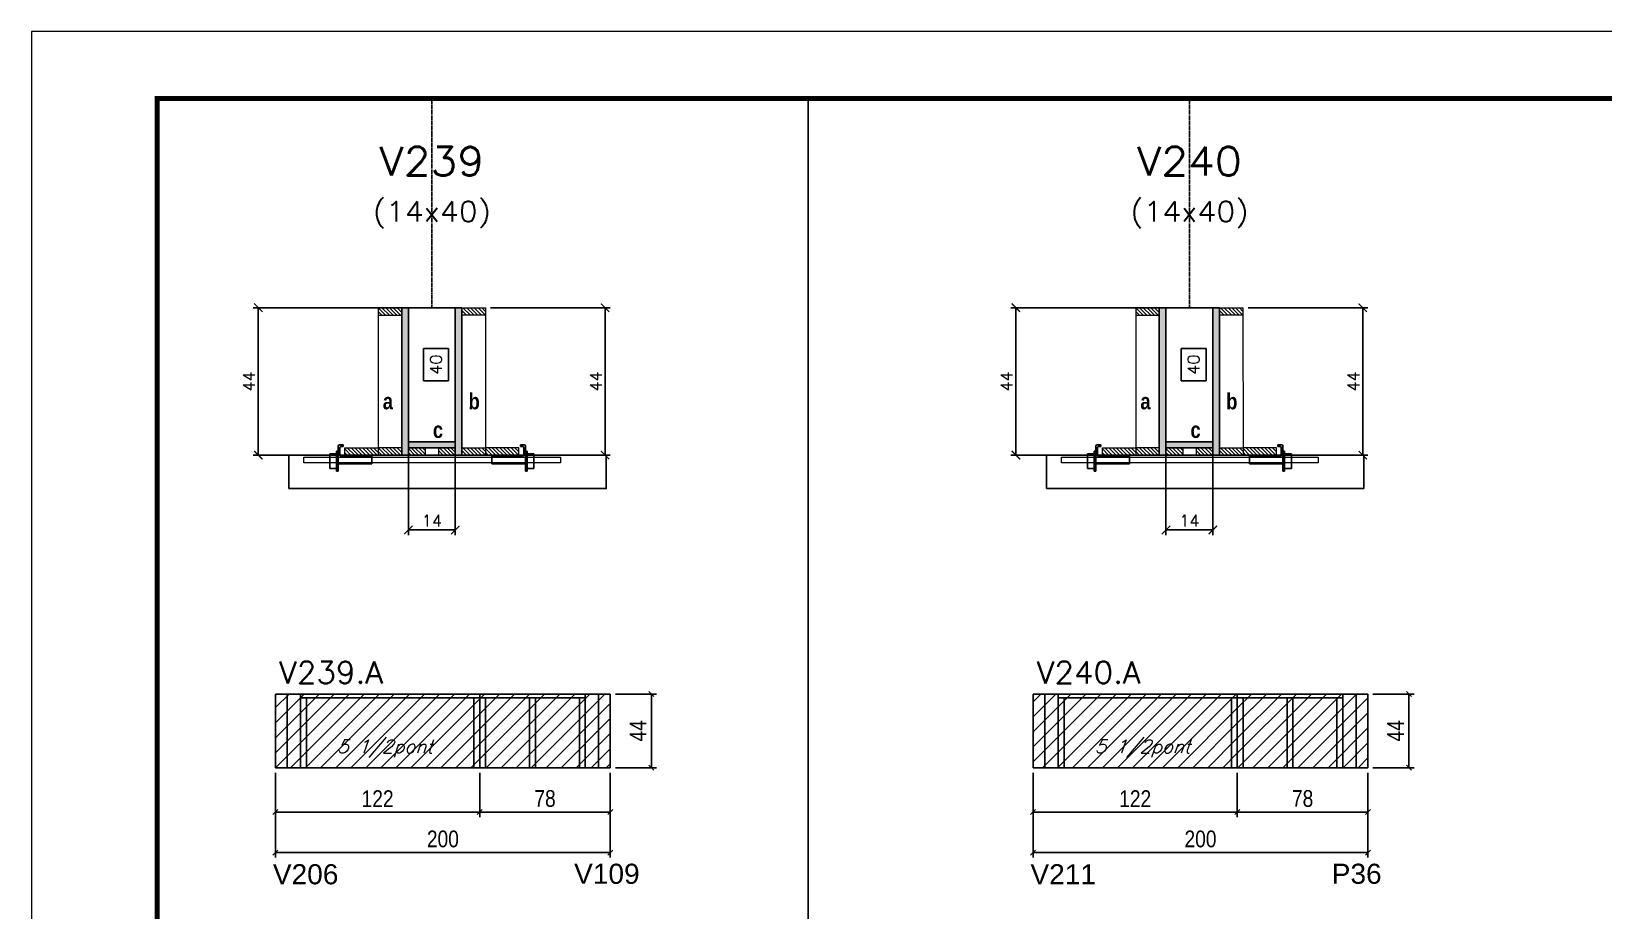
# Model space of a CAD drawing. Extents: x 137137 to 143418, y 10464 to 34486.
# Drawn here: x 141906 to 142845, y 29366 to 29891 of the extents above; entities that cross this region are included whole.
import ezdxf
from ezdxf.enums import TextEntityAlignment as Align

# ---------------------------------------------------------------- set-up
doc = ezdxf.new("R2010")
doc.units = 0
doc.linetypes.add('DASHED', pattern=[0.75, 0.5, -0.25])
doc.linetypes.add('HIDDEN', pattern=[0.375, 0.25, -0.125])
for name, color, linetype in [('5', 5, 'Continuous'), ('barrote', 251, 'Continuous'), ('COTA', 241, 'Continuous'), ('Cota Seção (2x)', 4, 'Continuous'), ('detalhes', 4, 'Continuous'), ('Painéis', 200, 'Continuous'), ('presilha', 1, 'Continuous'), ('SARR_2.2x7', 40, 'Continuous'), ('SARR_3.5x7', 81, 'Continuous'), ('texto', 7, 'Continuous'), ('Texto de Titulo', 7, 'Continuous'), ('Texto Qtd Sarr', 242, 'Continuous')]:
    doc.layers.add(name, color=color, linetype=linetype)
for name, color, linetype, lineweight in [('CONCRETO', 251, 'Continuous', 25), ('Folhas', 255, 'Continuous', 9), ('Hachura', 251, 'Continuous', 9), ('Madeira', 126, 'Continuous', 18), ('SARRAFO DE PRESSAO', 251, 'DASHED', 9), ('SCO-___-LAJ', 2, 'Continuous', 0), ('Texto Seção', 7, 'Continuous', 15)]:
    doc.layers.add(name, color=color, linetype=linetype, lineweight=lineweight)
doc.styles.add('COTA TECNICA', font='techl___.ttf', dxfattribs={"height": 10})
doc.styles.add('REGUA-120', font='ROMANS.shx', dxfattribs={"height": 15})
doc.styles.add('Romans', font='romans.shx')
doc.styles.get("Standard").update_dxf_attribs({"font": 'arial.ttf'})
doc.styles.add('TECNICA', font='techb___.ttf', dxfattribs={"height": 10})
doc.dimstyles.new('Cota Seção (2x)', dxfattribs={"dimtxt": 7, "dimasz": 5, "dimexe": 3, "dimexo": 3, "dimgap": 2, "dimtad": 3, "dimdec": 1, "dimlfac": 0.5, "dimzin": 12, "dimdsep": 46, "dimtxsty": 'Romans', "dimblk": 'ARCHTICK', "dimcen": 0, "dimclrd": 4, "dimclre": 4, "dimclrt": 1, "dimadec": 1, "dimazin": 3, "dimtfac": 1, "dimtdec": 1, "dimtmove": 0, "dimatfit": 3, "dimldrblk": 'OBLIQUE', "dimfxl": 1, "dimtolj": 1, "dimtzin": 12, "dimarcsym": 0})
doc.dimstyles.new('Cota Seção interna', dxfattribs={"dimtxt": 7, "dimasz": 6, "dimexe": 0.18, "dimexo": 2, "dimgap": -4, "dimtad": 3, "dimdec": 1, "dimlfac": 0.5, "dimzin": 12, "dimdsep": 46, "dimtxsty": 'Romans', "dimblk": 'ARCHTICK', "dimcen": 0.09, "dimse1": 1, "dimse2": 1, "dimsd1": 1, "dimsd2": 1, "dimclrd": 180, "dimclre": 5, "dimclrt": 1, "dimadec": 0, "dimazin": 3, "dimtfac": 1, "dimtdec": 1, "dimtofl": 0, "dimtmove": 0, "dimatfit": 3, "dimldrblk": 'ARCHTICK', "dimfxl": 1, "dimtolj": 1, "dimtzin": 0, "dimarcsym": 0})
doc.dimstyles.new('PAINEL', dxfattribs={"dimtxt": 10, "dimasz": 3, "dimexe": 3, "dimexo": 3, "dimgap": 3, "dimtad": 1, "dimdec": 1, "dimzin": 12, "dimdsep": 46, "dimtxsty": 'COTA TECNICA', "dimblk1": 'OBLIQUE', "dimblk2": 'OBLIQUE', "dimsah": 1, "dimcen": 0.9, "dimclrd": 4, "dimclre": 4, "dimclrt": 240, "dimadec": 1, "dimazin": 3, "dimtfac": 1, "dimtdec": 1, "dimtmove": 0, "dimatfit": 3, "dimfxl": 1, "dimtolj": 1, "dimtzin": 12, "dimarcsym": 0})
pattern_1 = [(315, (165077.5512, 21408.832), (1.12253202, 1.12253202), [])]
pattern_2 = [(315, (165087.5512, 21408.832), (1.12253202, 1.12253202), [])]
pattern_3 = [(315, (165530.0338, 21408.832), (1.12253202, 1.12253202), [])]
pattern_4 = [(315, (165540.0338, 21408.832), (1.12253202, 1.12253202), [])]
pattern_5 = [(45, (4755, 1148.575), (-4.49012806, 4.49012806), [])]

# ---------------------------------------------------------------- blocks, each defined once
blk = doc.blocks.new('9999999999')
at = {"layer": 'Folhas'}
blk.add_lwpolyline([(98138.98, 34190.21), (99623.98, 34190.21), (99623.98, 35240.21), (98138.98, 35240.21)], close=True, dxfattribs=at)
at = {"layer": 'Folhas', "color": 30, "const_width": 3}
blk.add_lwpolyline([(98213.98, 34230.21), (99583.98, 34230.21), (99583.98, 35200.21), (98213.98, 35200.21)], close=True, dxfattribs=at)
blk = doc.blocks.new('_Oblique')
at = {"color": 0, "linetype": 'ByBlock', "lineweight": -2}
blk.add_line((-0.5, -0.5), (0.5, 0.5), dxfattribs=at)
blk = doc.blocks.new('*D6025')
at = {"layer": 'COTA', "color": 4, "linetype": 'ByBlock', "lineweight": -2, "transparency": 16777216}
for p, q in [((142051.53, 29448.78), (142051.53, 29398.08)), ((142251.53, 29448.78), (142251.53, 29398.08)), ((142051.53, 29401.08), (142251.53, 29401.08))]:
    blk.add_line(p, q, dxfattribs=at)
at = {"layer": 'Defpoints', "color": 0, "linetype": 'ByBlock', "transparency": 16777216}
for p in [(142051.53, 29451.78), (142251.53, 29451.78), (142251.53, 29401.08)]:
    blk.add_point(p, dxfattribs=at)
at = {"layer": 'COTA', "color": 4, "linetype": 'ByBlock', "lineweight": -2, "transparency": 16777216, "xscale": 3, "yscale": 3, "zscale": 3, "rotation": 180}
blk.add_blockref('_Oblique', (142051.53, 29401.08), dxfattribs=at)
at = {"layer": 'COTA', "color": 4, "linetype": 'ByBlock', "lineweight": -2, "transparency": 16777216, "xscale": 3, "yscale": 3, "zscale": 3}
blk.add_blockref('_Oblique', (142251.53, 29401.08), dxfattribs=at)
at = {"layer": 'COTA', "color": 240, "linetype": 'ByBlock', "transparency": 16777216, "insert": (142151.53, 29409.18), "char_height": 10, "attachment_point": 5, "style": 'COTA TECNICA'}
blk.add_mtext('\\A1;200', dxfattribs=at)
blk = doc.blocks.new('_ArchTick')
at = {"color": 0, "linetype": 'ByBlock', "const_width": 0.15}
blk.add_lwpolyline([(-0.5, -0.5), (0.5, 0.5)], dxfattribs=at)
blk = doc.blocks.new('*D6026')
at = {"layer": 'COTA', "color": 4, "lineweight": -2, "transparency": 16777216}
for p, q in [((142127.93, 29726.48), (142038.28, 29726.48)), ((142041.28, 29638.48), (142041.28, 29726.48)), ((142089.93, 29638.48), (142038.28, 29638.48))]:
    blk.add_line(p, q, dxfattribs=at)
at = {"layer": 'Defpoints', "color": 0, "transparency": 16777216}
for p in [(142041.28, 29726.48), (142130.93, 29726.48), (142092.93, 29638.48)]:
    blk.add_point(p, dxfattribs=at)
at = {"layer": 'COTA', "color": 4, "lineweight": -2, "transparency": 16777216, "xscale": 5, "yscale": 5, "zscale": 5}
for p, rotation in [((142041.28, 29726.48), 90), ((142041.28, 29638.48), 270)]:
    blk.add_blockref('_ArchTick', p, dxfattribs=dict(at, rotation=rotation))
at = {"layer": 'COTA', "color": 1, "transparency": 16777216, "insert": (142035.78, 29682.48), "char_height": 7, "attachment_point": 5, "rotation": 90, "style": 'Romans'}
blk.add_mtext('\\A1;44', dxfattribs=at)
blk = doc.blocks.new('*D6027')
at = {"layer": 'COTA', "color": 4, "lineweight": -2, "transparency": 16777216}
for p, q in [((142179.92, 29726.48), (142251.41, 29726.48)), ((142248.41, 29638.48), (142248.41, 29726.48)), ((142199.93, 29638.48), (142251.41, 29638.48))]:
    blk.add_line(p, q, dxfattribs=at)
at = {"layer": 'Defpoints', "color": 0, "transparency": 16777216}
for p in [(142176.92, 29726.48), (142248.41, 29726.48), (142196.93, 29638.48)]:
    blk.add_point(p, dxfattribs=at)
at = {"layer": 'COTA', "color": 4, "lineweight": -2, "transparency": 16777216, "xscale": 5, "yscale": 5, "zscale": 5}
for p, rotation in [((142248.41, 29726.48), 90), ((142248.41, 29638.48), 270)]:
    blk.add_blockref('_ArchTick', p, dxfattribs=dict(at, rotation=rotation))
at = {"layer": 'COTA', "color": 1, "transparency": 16777216, "insert": (142242.91, 29682.48), "char_height": 7, "attachment_point": 5, "rotation": 90, "style": 'Romans'}
blk.add_mtext('\\A1;44', dxfattribs=at)
blk = doc.blocks.new('*D6028')
at = {"layer": 'Cota Seção (2x)', "color": 180, "lineweight": -2, "transparency": 16777216}
for p, q in [((142154.93, 29702.14), (142139.93, 29702.14)), ((142139.93, 29702.14), (142139.93, 29682.81)), ((142154.93, 29682.81), (142154.93, 29702.14)), ((142139.93, 29682.81), (142154.93, 29682.81))]:
    blk.add_line(p, q, dxfattribs=at)
at = {"layer": 'Defpoints', "color": 0, "transparency": 16777216}
for p in [(142158.92, 29726.48), (142158.93, 29726.48), (142158.93, 29646.48)]:
    blk.add_point(p, dxfattribs=at)
at = {"layer": 'Cota Seção (2x)', "color": 1, "transparency": 16777216, "insert": (142147.43, 29692.48), "char_height": 7, "attachment_point": 5, "rotation": 90, "style": 'Romans'}
blk.add_mtext('\\A1;40', dxfattribs=at)
blk = doc.blocks.new('titulo1')
at = {"layer": 'Defpoints', "color": 252, "linetype": 'HIDDEN', "ltscale": 2}
blk.add_line((0, 0), (0, 125), dxfattribs=at)
at = {"layer": 'Defpoints', "style": 'Romans', "oblique": 15}
blk.add_attdef('FOLHA', text='', height=10, dxfattribs=at).set_placement((0, 15.58), align=Align.MIDDLE_CENTER)
at = {"layer": 'Texto Qtd Sarr', "color": 3, "style": 'Romans', "oblique": 15}
for tag, height, p in [('TITULO', 17, (0, 71.45)), ('SEÇÃO', 12, (0, 41.55))]:
    blk.add_attdef(tag, text='', height=height, dxfattribs=at).set_placement(p, align=Align.MIDDLE_CENTER)
blk = doc.blocks.new('PRESILHA METÁLICA 1')
at = {"layer": 'presilha'}
for p, q in [((6, 15.5), (7.5, 15.5)), ((6, -2.5), (6, 15.5)), ((7.5, 10.6), (7.5, 19.9)), ((7.5, 15.5), (7.5, -2.5)), ((12, 21), (8.6, 21)), ((9, 11.6), (9, 18.9)), ((12, 19.5), (9.6, 19.5)), ((12, 21), (12, 19.5)), ((0, 13), (6, 13)), ((0, 13), (0, 0)), ((6, 0), (0, 0)), ((6, 13), (6, 0)), ((37.5, 4.1), (7.5, 4.1)), ((37.5, 11), (9.6, 11)), ((37.5, 11), (37.5, 4.1)), ((7.5, -2.5), (6, -2.5))]:
    blk.add_line(p, q, dxfattribs=at)
for centre, radius, start, end in [((8.6, 19.9), 1.14, 90, 180), ((9.6, 18.9), 0.57, 90, 180), ((9.6, 11.6), 0.57, 180, 270)]:
    blk.add_arc(centre, radius, start, end, dxfattribs=at)
blk = doc.blocks.new('*D5681')
at = {"layer": 'COTA', "color": 4, "lineweight": -2, "transparency": 16777216}
for p, q in [((142130.93, 29639.88), (142130.93, 29590.75)), ((142158.93, 29639.88), (142158.93, 29590.75)), ((142130.93, 29593.75), (142158.93, 29593.75))]:
    blk.add_line(p, q, dxfattribs=at)
at = {"layer": 'Defpoints', "color": 0, "transparency": 16777216}
for p in [(142130.93, 29642.88), (142158.93, 29642.88), (142158.93, 29593.75)]:
    blk.add_point(p, dxfattribs=at)
at = {"layer": 'COTA', "color": 4, "lineweight": -2, "transparency": 16777216, "xscale": 5, "yscale": 5, "zscale": 5, "rotation": 180}
blk.add_blockref('_ArchTick', (142130.93, 29593.75), dxfattribs=at)
at = {"layer": 'COTA', "color": 4, "lineweight": -2, "transparency": 16777216, "xscale": 5, "yscale": 5, "zscale": 5}
blk.add_blockref('_ArchTick', (142158.93, 29593.75), dxfattribs=at)
at = {"layer": 'COTA', "color": 1, "transparency": 16777216, "insert": (142144.93, 29599.25), "char_height": 7, "attachment_point": 5, "style": 'Romans'}
blk.add_mtext('\\A1;14', dxfattribs=at)
blk = doc.blocks.new('*D5686')
at = {"layer": 'COTA', "color": 4, "linetype": 'ByBlock', "lineweight": -2, "transparency": 16777216}
for p, q in [((142254.53, 29495.78), (142279.06, 29495.78)), ((142276.06, 29495.78), (142276.06, 29451.78)), ((142254.53, 29451.78), (142279.06, 29451.78))]:
    blk.add_line(p, q, dxfattribs=at)
at = {"layer": 'Defpoints', "color": 0, "linetype": 'ByBlock', "transparency": 16777216}
for p in [(142251.53, 29495.78), (142251.53, 29451.78), (142276.06, 29451.78)]:
    blk.add_point(p, dxfattribs=at)
at = {"layer": 'COTA', "color": 4, "linetype": 'ByBlock', "lineweight": -2, "transparency": 16777216, "xscale": 3, "yscale": 3, "zscale": 3}
for p, rotation in [((142276.06, 29495.78), 90), ((142276.06, 29451.78), 270)]:
    blk.add_blockref('_Oblique', p, dxfattribs=dict(at, rotation=rotation))
at = {"layer": 'COTA', "color": 240, "linetype": 'ByBlock', "transparency": 16777216, "insert": (142267.99, 29473.78), "char_height": 10, "attachment_point": 5, "rotation": 90, "style": 'COTA TECNICA'}
blk.add_mtext('\\A1;44', dxfattribs=at)
blk = doc.blocks.new('*D5729')
at = {"layer": 'COTA', "color": 4, "linetype": 'ByBlock', "lineweight": -2, "transparency": 16777216}
for p, q in [((142504.01, 29448.78), (142504.01, 29398.08)), ((142704.01, 29448.78), (142704.01, 29398.08)), ((142504.01, 29401.08), (142704.01, 29401.08))]:
    blk.add_line(p, q, dxfattribs=at)
at = {"layer": 'Defpoints', "color": 0, "linetype": 'ByBlock', "transparency": 16777216}
for p in [(142504.01, 29451.78), (142704.01, 29451.78), (142704.01, 29401.08)]:
    blk.add_point(p, dxfattribs=at)
at = {"layer": 'COTA', "color": 4, "linetype": 'ByBlock', "lineweight": -2, "transparency": 16777216, "xscale": 3, "yscale": 3, "zscale": 3, "rotation": 180}
blk.add_blockref('_Oblique', (142504.01, 29401.08), dxfattribs=at)
at = {"layer": 'COTA', "color": 4, "linetype": 'ByBlock', "lineweight": -2, "transparency": 16777216, "xscale": 3, "yscale": 3, "zscale": 3}
blk.add_blockref('_Oblique', (142704.01, 29401.08), dxfattribs=at)
at = {"layer": 'COTA', "color": 240, "linetype": 'ByBlock', "transparency": 16777216, "insert": (142604.01, 29409.18), "char_height": 10, "attachment_point": 5, "style": 'COTA TECNICA'}
blk.add_mtext('\\A1;200', dxfattribs=at)
blk = doc.blocks.new('*D5730')
at = {"layer": 'COTA', "color": 4, "lineweight": -2, "transparency": 16777216}
for p, q in [((142580.41, 29726.48), (142490.76, 29726.48)), ((142493.76, 29638.48), (142493.76, 29726.48)), ((142542.41, 29638.48), (142490.76, 29638.48))]:
    blk.add_line(p, q, dxfattribs=at)
at = {"layer": 'Defpoints', "color": 0, "transparency": 16777216}
for p in [(142493.76, 29726.48), (142583.41, 29726.48), (142545.41, 29638.48)]:
    blk.add_point(p, dxfattribs=at)
at = {"layer": 'COTA', "color": 4, "lineweight": -2, "transparency": 16777216, "xscale": 5, "yscale": 5, "zscale": 5}
for p, rotation in [((142493.76, 29726.48), 90), ((142493.76, 29638.48), 270)]:
    blk.add_blockref('_ArchTick', p, dxfattribs=dict(at, rotation=rotation))
at = {"layer": 'COTA', "color": 1, "transparency": 16777216, "insert": (142488.26, 29682.48), "char_height": 7, "attachment_point": 5, "rotation": 90, "style": 'Romans'}
blk.add_mtext('\\A1;44', dxfattribs=at)
blk = doc.blocks.new('*D5731')
at = {"layer": 'COTA', "color": 4, "lineweight": -2, "transparency": 16777216}
for p, q in [((142632.4, 29726.48), (142703.89, 29726.48)), ((142700.89, 29638.48), (142700.89, 29726.48)), ((142652.41, 29638.48), (142703.89, 29638.48))]:
    blk.add_line(p, q, dxfattribs=at)
at = {"layer": 'Defpoints', "color": 0, "transparency": 16777216}
for p in [(142629.4, 29726.48), (142700.89, 29726.48), (142649.41, 29638.48)]:
    blk.add_point(p, dxfattribs=at)
at = {"layer": 'COTA', "color": 4, "lineweight": -2, "transparency": 16777216, "xscale": 5, "yscale": 5, "zscale": 5}
for p, rotation in [((142700.89, 29726.48), 90), ((142700.89, 29638.48), 270)]:
    blk.add_blockref('_ArchTick', p, dxfattribs=dict(at, rotation=rotation))
at = {"layer": 'COTA', "color": 1, "transparency": 16777216, "insert": (142695.39, 29682.48), "char_height": 7, "attachment_point": 5, "rotation": 90, "style": 'Romans'}
blk.add_mtext('\\A1;44', dxfattribs=at)
blk = doc.blocks.new('*D5732')
at = {"layer": 'Cota Seção (2x)', "color": 180, "lineweight": -2, "transparency": 16777216}
for p, q in [((142607.41, 29702.14), (142592.41, 29702.14)), ((142592.41, 29702.14), (142592.41, 29682.81)), ((142607.41, 29682.81), (142607.41, 29702.14)), ((142592.41, 29682.81), (142607.41, 29682.81))]:
    blk.add_line(p, q, dxfattribs=at)
at = {"layer": 'Defpoints', "color": 0, "transparency": 16777216}
for p in [(142611.4, 29726.48), (142611.41, 29726.48), (142611.41, 29646.48)]:
    blk.add_point(p, dxfattribs=at)
at = {"layer": 'Cota Seção (2x)', "color": 1, "transparency": 16777216, "insert": (142599.91, 29692.48), "char_height": 7, "attachment_point": 5, "rotation": 90, "style": 'Romans'}
blk.add_mtext('\\A1;40', dxfattribs=at)
blk = doc.blocks.new('*D5733')
at = {"layer": 'COTA', "color": 4, "lineweight": -2, "transparency": 16777216}
for p, q in [((142583.41, 29639.88), (142583.41, 29590.75)), ((142611.41, 29639.88), (142611.41, 29590.75)), ((142583.41, 29593.75), (142611.41, 29593.75))]:
    blk.add_line(p, q, dxfattribs=at)
at = {"layer": 'Defpoints', "color": 0, "transparency": 16777216}
for p in [(142583.41, 29642.88), (142611.41, 29642.88), (142611.41, 29593.75)]:
    blk.add_point(p, dxfattribs=at)
at = {"layer": 'COTA', "color": 4, "lineweight": -2, "transparency": 16777216, "xscale": 5, "yscale": 5, "zscale": 5, "rotation": 180}
blk.add_blockref('_ArchTick', (142583.41, 29593.75), dxfattribs=at)
at = {"layer": 'COTA', "color": 4, "lineweight": -2, "transparency": 16777216, "xscale": 5, "yscale": 5, "zscale": 5}
blk.add_blockref('_ArchTick', (142611.41, 29593.75), dxfattribs=at)
at = {"layer": 'COTA', "color": 1, "transparency": 16777216, "insert": (142597.41, 29599.25), "char_height": 7, "attachment_point": 5, "style": 'Romans'}
blk.add_mtext('\\A1;14', dxfattribs=at)
blk = doc.blocks.new('*D5655')
at = {"layer": 'COTA', "color": 4, "linetype": 'ByBlock', "lineweight": -2, "transparency": 16777216}
for p, q in [((142707.01, 29495.78), (142731.54, 29495.78)), ((142728.54, 29495.78), (142728.54, 29451.78)), ((142707.01, 29451.78), (142731.54, 29451.78))]:
    blk.add_line(p, q, dxfattribs=at)
at = {"layer": 'Defpoints', "color": 0, "linetype": 'ByBlock', "transparency": 16777216}
for p in [(142704.01, 29495.78), (142704.01, 29451.78), (142728.54, 29451.78)]:
    blk.add_point(p, dxfattribs=at)
at = {"layer": 'COTA', "color": 4, "linetype": 'ByBlock', "lineweight": -2, "transparency": 16777216, "xscale": 3, "yscale": 3, "zscale": 3}
for p, rotation in [((142728.54, 29495.78), 90), ((142728.54, 29451.78), 270)]:
    blk.add_blockref('_Oblique', p, dxfattribs=dict(at, rotation=rotation))
at = {"layer": 'COTA', "color": 240, "linetype": 'ByBlock', "transparency": 16777216, "insert": (142720.47, 29473.78), "char_height": 10, "attachment_point": 5, "rotation": 90, "style": 'COTA TECNICA'}
blk.add_mtext('\\A1;44', dxfattribs=at)
blk = doc.blocks.new('*D5879')
at = {"layer": 'COTA', "color": 4, "linetype": 'ByBlock', "lineweight": -2, "transparency": 16777216}
for p, q in [((142051.53, 29448.78), (142051.53, 29422.25)), ((142173.53, 29448.78), (142173.53, 29422.25)), ((142051.53, 29425.25), (142173.53, 29425.25))]:
    blk.add_line(p, q, dxfattribs=at)
at = {"layer": 'Defpoints', "color": 0, "linetype": 'ByBlock', "transparency": 16777216}
for p in [(142051.53, 29451.78), (142173.53, 29451.78), (142173.53, 29425.25)]:
    blk.add_point(p, dxfattribs=at)
at = {"layer": 'COTA', "color": 4, "linetype": 'ByBlock', "lineweight": -2, "transparency": 16777216, "xscale": 3, "yscale": 3, "zscale": 3, "rotation": 180}
blk.add_blockref('_Oblique', (142051.53, 29425.25), dxfattribs=at)
at = {"layer": 'COTA', "color": 4, "linetype": 'ByBlock', "lineweight": -2, "transparency": 16777216, "xscale": 3, "yscale": 3, "zscale": 3}
blk.add_blockref('_Oblique', (142173.53, 29425.25), dxfattribs=at)
at = {"layer": 'COTA', "color": 240, "linetype": 'ByBlock', "transparency": 16777216, "insert": (142112.53, 29433.31), "char_height": 10, "attachment_point": 5, "style": 'COTA TECNICA'}
blk.add_mtext('\\A1;122', dxfattribs=at)
blk = doc.blocks.new('*D5880')
at = {"layer": 'COTA', "color": 4, "linetype": 'ByBlock', "lineweight": -2, "transparency": 16777216}
for p, q in [((142173.53, 29448.78), (142173.53, 29422.25)), ((142251.53, 29448.78), (142251.53, 29422.25)), ((142173.53, 29425.25), (142251.53, 29425.25))]:
    blk.add_line(p, q, dxfattribs=at)
at = {"layer": 'Defpoints', "color": 0, "linetype": 'ByBlock', "transparency": 16777216}
for p in [(142173.53, 29451.78), (142251.53, 29451.78), (142251.53, 29425.25)]:
    blk.add_point(p, dxfattribs=at)
at = {"layer": 'COTA', "color": 4, "linetype": 'ByBlock', "lineweight": -2, "transparency": 16777216, "xscale": 3, "yscale": 3, "zscale": 3, "rotation": 180}
blk.add_blockref('_Oblique', (142173.53, 29425.25), dxfattribs=at)
at = {"layer": 'COTA', "color": 4, "linetype": 'ByBlock', "lineweight": -2, "transparency": 16777216, "xscale": 3, "yscale": 3, "zscale": 3}
blk.add_blockref('_Oblique', (142251.53, 29425.25), dxfattribs=at)
at = {"layer": 'COTA', "color": 240, "linetype": 'ByBlock', "transparency": 16777216, "insert": (142212.53, 29433.35), "char_height": 10, "attachment_point": 5, "style": 'COTA TECNICA'}
blk.add_mtext('\\A1;78', dxfattribs=at)
blk = doc.blocks.new('*D5883')
at = {"layer": 'COTA', "color": 4, "linetype": 'ByBlock', "lineweight": -2, "transparency": 16777216}
for p, q in [((142504.01, 29448.78), (142504.01, 29422.25)), ((142626.01, 29448.78), (142626.01, 29422.25)), ((142504.01, 29425.25), (142626.01, 29425.25))]:
    blk.add_line(p, q, dxfattribs=at)
at = {"layer": 'Defpoints', "color": 0, "linetype": 'ByBlock', "transparency": 16777216}
for p in [(142504.01, 29451.78), (142626.01, 29451.78), (142626.01, 29425.25)]:
    blk.add_point(p, dxfattribs=at)
at = {"layer": 'COTA', "color": 4, "linetype": 'ByBlock', "lineweight": -2, "transparency": 16777216, "xscale": 3, "yscale": 3, "zscale": 3, "rotation": 180}
blk.add_blockref('_Oblique', (142504.01, 29425.25), dxfattribs=at)
at = {"layer": 'COTA', "color": 4, "linetype": 'ByBlock', "lineweight": -2, "transparency": 16777216, "xscale": 3, "yscale": 3, "zscale": 3}
blk.add_blockref('_Oblique', (142626.01, 29425.25), dxfattribs=at)
at = {"layer": 'COTA', "color": 240, "linetype": 'ByBlock', "transparency": 16777216, "insert": (142565.01, 29433.31), "char_height": 10, "attachment_point": 5, "style": 'COTA TECNICA'}
blk.add_mtext('\\A1;122', dxfattribs=at)
blk = doc.blocks.new('*D5884')
at = {"layer": 'COTA', "color": 4, "linetype": 'ByBlock', "lineweight": -2, "transparency": 16777216}
for p, q in [((142626.01, 29448.78), (142626.01, 29422.25)), ((142704.01, 29448.78), (142704.01, 29422.25)), ((142626.01, 29425.25), (142704.01, 29425.25))]:
    blk.add_line(p, q, dxfattribs=at)
at = {"layer": 'Defpoints', "color": 0, "linetype": 'ByBlock', "transparency": 16777216}
for p in [(142626.01, 29451.78), (142704.01, 29451.78), (142704.01, 29425.25)]:
    blk.add_point(p, dxfattribs=at)
at = {"layer": 'COTA', "color": 4, "linetype": 'ByBlock', "lineweight": -2, "transparency": 16777216, "xscale": 3, "yscale": 3, "zscale": 3, "rotation": 180}
blk.add_blockref('_Oblique', (142626.01, 29425.25), dxfattribs=at)
at = {"layer": 'COTA', "color": 4, "linetype": 'ByBlock', "lineweight": -2, "transparency": 16777216, "xscale": 3, "yscale": 3, "zscale": 3}
blk.add_blockref('_Oblique', (142704.01, 29425.25), dxfattribs=at)
at = {"layer": 'COTA', "color": 240, "linetype": 'ByBlock', "transparency": 16777216, "insert": (142665.01, 29433.35), "char_height": 10, "attachment_point": 5, "style": 'COTA TECNICA'}
blk.add_mtext('\\A1;78', dxfattribs=at)

msp = doc.modelspace()

# ---------------------------------------------------------------- hatches: boundary and pattern name
at = {"layer": 'Hachura'}
h = msp.add_hatch(dxfattribs=at)
h.set_pattern_fill('ANSI31', color=256, scale=0.5, angle=270, style=0)
h.set_pattern_definition([(315, (165087.5512, 21418.832), (1.12253202, 1.12253202), [])])
h.paths.add_polyline_path([(142126.93, 29722.08), (142126.93, 29726.48), (142112.93, 29726.48), (142112.93, 29722.08)])
h = msp.add_hatch(color=256, dxfattribs=at)
h.dxf.hatch_style = 1
h.paths.add_polyline_path([(142126.93, 29726.48), (142130.93, 29726.48), (142130.93, 29638.48), (142126.93, 29638.48)])
h = msp.add_hatch(color=256, dxfattribs=at)
h.dxf.hatch_style = 1
h.paths.add_polyline_path([(142162.92, 29726.48), (142158.92, 29726.48), (142158.93, 29638.48), (142162.93, 29638.48)])
h = msp.add_hatch(dxfattribs=at)
h.set_pattern_fill('ANSI31', color=256, scale=0.5, angle=270, style=0)
h.set_pattern_definition([(315, (165077.5608, 21418.832), (1.12253202, 1.12253202), [])])
h.paths.add_polyline_path([(142162.92, 29722.08), (142162.92, 29726.48), (142176.92, 29726.48), (142176.92, 29722.08)])
h = msp.add_hatch(dxfattribs=at)
h.set_pattern_fill('ANSI31', color=256, scale=0.5, angle=270, style=0)
h.set_pattern_definition([(315, (165540.0338, 21418.832), (1.12253202, 1.12253202), [])])
h.paths.add_polyline_path([(142579.41, 29722.08), (142579.41, 29726.48), (142565.41, 29726.48), (142565.41, 29722.08)])
h = msp.add_hatch(color=256, dxfattribs=at)
h.dxf.hatch_style = 1
h.paths.add_polyline_path([(142579.41, 29726.48), (142583.41, 29726.48), (142583.41, 29638.48), (142579.41, 29638.48)])
h = msp.add_hatch(color=256, dxfattribs=at)
h.dxf.hatch_style = 1
h.paths.add_polyline_path([(142615.4, 29726.48), (142611.4, 29726.48), (142611.41, 29638.48), (142615.41, 29638.48)])
h = msp.add_hatch(dxfattribs=at)
h.set_pattern_fill('ANSI31', color=256, scale=0.5, angle=270, style=0)
h.set_pattern_definition([(315, (165530.0435, 21418.832), (1.12253202, 1.12253202), [])])
h.paths.add_polyline_path([(142615.4, 29722.08), (142615.4, 29726.48), (142629.4, 29726.48), (142629.4, 29722.08)])
h = msp.add_hatch(color=256, dxfattribs=at)
h.dxf.hatch_style = 1
h.paths.add_polyline_path([(142130.93, 29642.88), (142130.93, 29646.48), (142158.93, 29646.48), (142158.93, 29642.88)])
h = msp.add_hatch(color=256, dxfattribs=at)
h.dxf.hatch_style = 1
h.paths.add_polyline_path([(142583.41, 29642.88), (142583.41, 29646.48), (142611.41, 29646.48), (142611.41, 29642.88)])
h = msp.add_hatch(dxfattribs=at)
h.set_pattern_fill('ANSI31', color=256, scale=0.5, angle=270, style=0)
h.set_pattern_definition(pattern_2)
h.paths.add_polyline_path([(142092.93, 29638.48), (142092.93, 29642.88), (142112.93, 29642.88), (142112.93, 29638.48)])
h = msp.add_hatch(dxfattribs=at)
h.set_pattern_fill('ANSI31', color=256, scale=0.5, angle=270, style=0)
h.set_pattern_definition([(315, (165087.5512, 21335.232), (1.12253202, 1.12253202), [])])
h.paths.add_polyline_path([(142126.93, 29638.48), (142126.93, 29642.88), (142112.93, 29642.88), (142112.93, 29638.48)])
h = msp.add_hatch(dxfattribs=at)
h.set_pattern_fill('ANSI31', color=256, scale=0.5, angle=270, style=0)
h.set_pattern_definition(pattern_2)
h.paths.add_polyline_path([(142130.93, 29638.48), (142130.93, 29642.88), (142140.93, 29642.88), (142140.93, 29638.48)])
h = msp.add_hatch(dxfattribs=at)
h.set_pattern_fill('ANSI31', color=256, scale=0.5, angle=270, style=0)
h.set_pattern_definition(pattern_1)
h.paths.add_polyline_path([(142158.93, 29638.48), (142158.93, 29642.88), (142148.93, 29642.88), (142148.93, 29638.48)])
h = msp.add_hatch(dxfattribs=at)
h.set_pattern_fill('ANSI31', color=256, scale=0.5, angle=270, style=0)
h.set_pattern_definition([(315, (165077.5512, 21335.232), (1.12253202, 1.12253202), [])])
h.paths.add_polyline_path([(142162.93, 29638.48), (142162.93, 29642.88), (142176.93, 29642.88), (142176.93, 29638.48)])
h = msp.add_hatch(dxfattribs=at)
h.set_pattern_fill('ANSI31', color=256, scale=0.5, angle=270, style=0)
h.set_pattern_definition(pattern_1)
h.paths.add_polyline_path([(142196.93, 29638.48), (142196.93, 29642.88), (142176.93, 29642.88), (142176.93, 29638.48)])
h = msp.add_hatch(dxfattribs=at)
h.set_pattern_fill('ANSI31', color=256, scale=0.5, angle=270, style=0)
h.set_pattern_definition(pattern_4)
h.paths.add_polyline_path([(142545.41, 29638.48), (142545.41, 29642.88), (142565.41, 29642.88), (142565.41, 29638.48)])
h = msp.add_hatch(dxfattribs=at)
h.set_pattern_fill('ANSI31', color=256, scale=0.5, angle=270, style=0)
h.set_pattern_definition([(315, (165540.0338, 21335.232), (1.12253202, 1.12253202), [])])
h.paths.add_polyline_path([(142579.41, 29638.48), (142579.41, 29642.88), (142565.41, 29642.88), (142565.41, 29638.48)])
h = msp.add_hatch(dxfattribs=at)
h.set_pattern_fill('ANSI31', color=256, scale=0.5, angle=270, style=0)
h.set_pattern_definition(pattern_4)
h.paths.add_polyline_path([(142583.41, 29638.48), (142583.41, 29642.88), (142593.41, 29642.88), (142593.41, 29638.48)])
h = msp.add_hatch(dxfattribs=at)
h.set_pattern_fill('ANSI31', color=256, scale=0.5, angle=270, style=0)
h.set_pattern_definition(pattern_3)
h.paths.add_polyline_path([(142611.41, 29638.48), (142611.41, 29642.88), (142601.41, 29642.88), (142601.41, 29638.48)])
h = msp.add_hatch(dxfattribs=at)
h.set_pattern_fill('ANSI31', color=256, scale=0.5, angle=270, style=0)
h.set_pattern_definition([(315, (165530.0338, 21335.232), (1.12253202, 1.12253202), [])])
h.paths.add_polyline_path([(142615.41, 29638.48), (142615.41, 29642.88), (142629.41, 29642.88), (142629.41, 29638.48)])
h = msp.add_hatch(dxfattribs=at)
h.set_pattern_fill('ANSI31', color=256, scale=0.5, angle=270, style=0)
h.set_pattern_definition(pattern_3)
h.paths.add_polyline_path([(142649.41, 29638.48), (142649.41, 29642.88), (142629.41, 29642.88), (142629.41, 29638.48)])
at = {"layer": 'Hachura', "linetype": 'ByBlock'}
h = msp.add_hatch(dxfattribs=at)
h.set_pattern_fill('ANSI31', color=256, scale=2)
h.set_pattern_definition(pattern_5)
h.paths.add_polyline_path([(142051.53, 29495.78), (142051.53, 29451.78), (142173.53, 29451.78), (142173.53, 29495.78)])
h = msp.add_hatch(dxfattribs=at)
h.set_pattern_fill('ANSI31', color=256, scale=2)
h.set_pattern_definition(pattern_5)
h.paths.add_polyline_path([(142173.53, 29495.78), (142173.53, 29451.78), (142251.53, 29451.78), (142251.53, 29495.78)])
h = msp.add_hatch(dxfattribs=at)
h.set_pattern_fill('ANSI31', color=256, scale=2)
h.set_pattern_definition(pattern_5)
h.paths.add_polyline_path([(142504.01, 29495.78), (142504.01, 29451.78), (142626.01, 29451.78), (142626.01, 29495.78)])
h = msp.add_hatch(dxfattribs=at)
h.set_pattern_fill('ANSI31', color=256, scale=2)
h.set_pattern_definition(pattern_5)
h.paths.add_polyline_path([(142626.01, 29495.78), (142626.01, 29451.78), (142704.01, 29451.78), (142704.01, 29495.78)])

# ---------------------------------------------------------------- linework, layer by layer
at = {"layer": 'barrote'}
for points in [[(142059.48, 29618.48), (142249.06, 29618.48), (142249.06, 29638.48), (142059.48, 29638.48)], [(142511.96, 29618.48), (142701.54, 29618.48), (142701.54, 29638.48), (142511.96, 29638.48)]]:
    msp.add_lwpolyline(points, close=True, dxfattribs=at)
at = {"layer": 'CONCRETO'}
for points in [[(142130.93, 29726.48), (142130.93, 29726.48), (142130.93, 29726.48), (142130.93, 29726.48), (142158.93, 29726.48), (142158.93, 29726.48), (142158.93, 29726.48), (142158.93, 29646.48), (142130.93, 29646.48), (142130.93, 29726.48)], [(142583.41, 29726.48), (142583.41, 29726.48), (142583.41, 29726.48), (142583.41, 29726.48), (142611.41, 29726.48), (142611.41, 29726.48), (142611.41, 29726.48), (142611.41, 29646.48), (142583.41, 29646.48), (142583.41, 29726.48)]]:
    msp.add_lwpolyline(points, close=True, dxfattribs=at)
at = {"layer": 'COTA', "linetype": 'ByBlock'}
msp.add_line((142369.66, 29851.48), (142369.66, 29080.72), dxfattribs=at)
at = {"layer": 'Madeira'}
for points in [[(142126.93, 29722.08), (142126.93, 29726.48), (142112.93, 29726.48), (142112.93, 29722.08)], [(142126.93, 29726.48), (142112.93, 29726.48), (142112.93, 29638.48), (142126.93, 29638.48)], [(142162.92, 29722.08), (142162.92, 29726.48), (142176.92, 29726.48), (142176.92, 29722.08)], [(142162.92, 29726.48), (142176.92, 29726.48), (142176.93, 29638.48), (142162.93, 29638.48)], [(142579.41, 29722.08), (142579.41, 29726.48), (142565.41, 29726.48), (142565.41, 29722.08)], [(142579.41, 29726.48), (142565.41, 29726.48), (142565.41, 29638.48), (142579.41, 29638.48)], [(142615.4, 29722.08), (142615.4, 29726.48), (142629.4, 29726.48), (142629.4, 29722.08)], [(142615.4, 29726.48), (142629.4, 29726.48), (142629.41, 29638.48), (142615.41, 29638.48)], [(142092.93, 29638.48), (142092.93, 29642.88), (142112.93, 29642.88), (142112.93, 29638.48)], [(142126.93, 29638.48), (142126.93, 29642.88), (142112.93, 29642.88), (142112.93, 29638.48)], [(142130.93, 29638.48), (142130.93, 29642.88), (142140.93, 29642.88), (142140.93, 29638.48)], [(142158.93, 29638.48), (142158.93, 29642.88), (142148.93, 29642.88), (142148.93, 29638.48)], [(142162.93, 29638.48), (142162.93, 29642.88), (142176.93, 29642.88), (142176.93, 29638.48)], [(142196.93, 29638.48), (142196.93, 29642.88), (142176.93, 29642.88), (142176.93, 29638.48)], [(142545.41, 29638.48), (142545.41, 29642.88), (142565.41, 29642.88), (142565.41, 29638.48)], [(142579.41, 29638.48), (142579.41, 29642.88), (142565.41, 29642.88), (142565.41, 29638.48)], [(142583.41, 29638.48), (142583.41, 29642.88), (142593.41, 29642.88), (142593.41, 29638.48)], [(142611.41, 29638.48), (142611.41, 29642.88), (142601.41, 29642.88), (142601.41, 29638.48)], [(142615.41, 29638.48), (142615.41, 29642.88), (142629.41, 29642.88), (142629.41, 29638.48)], [(142649.41, 29638.48), (142649.41, 29642.88), (142629.41, 29642.88), (142629.41, 29638.48)]]:
    msp.add_lwpolyline(points, close=True, dxfattribs=at)
at = {"layer": 'Painéis', "linetype": 'ByBlock'}
for p, q in [((142051.53, 29495.78), (142051.53, 29451.78)), ((142251.53, 29495.78), (142051.53, 29495.78)), ((142173.53, 29495.78), (142173.53, 29451.78)), ((142251.53, 29495.78), (142251.53, 29451.78)), ((142504.01, 29495.78), (142504.01, 29451.78)), ((142704.01, 29495.78), (142504.01, 29495.78)), ((142626.01, 29495.78), (142626.01, 29451.78)), ((142704.01, 29495.78), (142704.01, 29451.78)), ((142051.53, 29451.78), (142251.53, 29451.78)), ((142504.01, 29451.78), (142704.01, 29451.78))]:
    msp.add_line(p, q, dxfattribs=at)
at = {"layer": 'Painéis'}
for points in [[(142126.93, 29726.48), (142130.93, 29726.48), (142130.93, 29638.48), (142126.93, 29638.48)], [(142162.92, 29726.48), (142158.92, 29726.48), (142158.93, 29638.48), (142162.93, 29638.48)], [(142579.41, 29726.48), (142583.41, 29726.48), (142583.41, 29638.48), (142579.41, 29638.48)], [(142615.4, 29726.48), (142611.4, 29726.48), (142611.41, 29638.48), (142615.41, 29638.48)], [(142130.93, 29642.88), (142130.93, 29646.48), (142158.93, 29646.48), (142158.93, 29642.88)], [(142583.41, 29642.88), (142583.41, 29646.48), (142611.41, 29646.48), (142611.41, 29642.88)]]:
    msp.add_lwpolyline(points, close=True, dxfattribs=at)
at = {"layer": 'SARR_2.2x7', "linetype": 'Continuous'}
for p, q in [((142058.53, 29495.78), (142058.53, 29451.78)), ((142173.53, 29493.58), (142066.53, 29493.58)), ((142236.53, 29493.58), (142173.53, 29493.58)), ((142244.53, 29495.78), (142244.53, 29451.78)), ((142511.01, 29495.78), (142511.01, 29451.78)), ((142626.01, 29493.58), (142519.01, 29493.58)), ((142689.01, 29493.58), (142626.01, 29493.58)), ((142697.01, 29495.78), (142697.01, 29451.78))]:
    msp.add_line(p, q, dxfattribs=at)
at = {"layer": 'SARR_3.5x7'}
for p, q in [((142066.53, 29495.78), (142066.53, 29451.78)), ((142070.03, 29493.58), (142070.03, 29451.78)), ((142170.03, 29493.58), (142170.03, 29451.78)), ((142177.03, 29493.58), (142177.03, 29451.78)), ((142203.28, 29493.58), (142203.28, 29451.77)), ((142206.78, 29493.58), (142206.78, 29451.77)), ((142233.03, 29493.58), (142233.03, 29451.78)), ((142236.53, 29495.78), (142236.53, 29451.78)), ((142519.01, 29495.78), (142519.01, 29451.78)), ((142522.51, 29493.58), (142522.51, 29451.78)), ((142622.51, 29493.58), (142622.51, 29451.78)), ((142629.51, 29493.58), (142629.51, 29451.78)), ((142655.76, 29493.58), (142655.76, 29451.77)), ((142659.26, 29493.58), (142659.26, 29451.77)), ((142685.51, 29493.58), (142685.51, 29451.78)), ((142689.01, 29495.78), (142689.01, 29451.78))]:
    msp.add_line(p, q, dxfattribs=at)
at = {"layer": 'SCO-___-LAJ', "color": 1}
for points in [[(142068.48, 29637.14), (142221.74, 29637.14), (142221.74, 29633.94), (142068.48, 29633.94)], [(142520.96, 29637.14), (142674.23, 29637.14), (142674.23, 29633.94), (142520.96, 29633.94)]]:
    msp.add_lwpolyline(points, close=True, dxfattribs=at)

# ---------------------------------------------------------------- block references
at = {"layer": 'presilha', "yscale": 0.6666666666666666, "zscale": 0.6666666666666666}
for p, xscale in [((142084.06, 29630.51), 0.6666666666666666), ((142205.8, 29630.51), -0.6666666666666666), ((142536.55, 29630.51), 0.6666666666666666), ((142658.28, 29630.51), -0.6666666666666666)]:
    msp.add_blockref('PRESILHA METÁLICA 1', p, dxfattribs=dict(at, xscale=xscale))
at = {"layer": 'SARRAFO DE PRESSAO', "color": 6, "linetype": 'ByBlock'}
msp.add_blockref('9999999999', (43766.81, -5348.73), dxfattribs=at)
at = {"layer": 'Texto Seção'}
ref = msp.add_blockref('titulo1', (142144.93, 29726.48), dxfattribs=at)
ref.add_attrib('TITULO', 'V239', dxfattribs={"layer": 'Texto de Titulo', "color": 7, "height": 17, "style": 'Romans', "width": 1.1}).set_placement((142144.93, 29813.98), align=Align.MIDDLE_CENTER)
ref.add_attrib('SEÇÃO', '(14x40)', dxfattribs={"layer": 'Texto de Titulo', "color": 7, "height": 12, "style": 'Romans', "width": 1.1}).set_placement((142144.93, 29783.98), align=Align.MIDDLE_CENTER)
ref = msp.add_blockref('titulo1', (142597.41, 29726.48), dxfattribs=at)
ref.add_attrib('TITULO', 'V240', dxfattribs={"layer": 'Texto de Titulo', "color": 7, "height": 17, "style": 'Romans', "width": 1.1}).set_placement((142597.41, 29813.98), align=Align.MIDDLE_CENTER)
ref.add_attrib('SEÇÃO', '(14x40)', dxfattribs={"layer": 'Texto de Titulo', "color": 7, "height": 12, "style": 'Romans', "width": 1.1}).set_placement((142597.41, 29783.98), align=Align.MIDDLE_CENTER)

# ---------------------------------------------------------------- texts
at = {"layer": '5', "linetype": 'Continuous'}
for s, p in [('V206', (142049.98, 29382.15)), ('V109', (142229.9, 29382.45)), ('V211', (142502.46, 29382.15)), ('P36', (142682.39, 29382.45))]:
    msp.add_text(s, height=12, rotation=0.00004, dxfattribs=at).set_placement(p)
at = {"layer": 'detalhes', "style": 'TECNICA'}
for s, p in [('a', (142115.63, 29665.81)), ('b', (142166.86, 29665.8)), ('a', (142568.11, 29665.81)), ('b', (142619.35, 29665.8)), ('c', (142145.53, 29648.71)), ('c', (142598.01, 29648.71))]:
    msp.add_text(s, height=9.6, dxfattribs=at).set_placement(p)
at = {"layer": 'texto', "color": 2, "char_height": 8, "attachment_point": 5, "style": 'Romans'}
for insert in [(142116.91, 29463.17), (142569.4, 29463.17)]:
    msp.add_mtext('{\\Q19;\\C256;5 1/2pont}', dxfattribs=dict(at, insert=insert))
at = {"layer": 'Texto Seção', "style": 'REGUA-120', "width": 1.05}
for s, p in [('V239.A', (142053.74, 29502.15)), ('V240.A', (142506.23, 29502.15))]:
    msp.add_text(s, height=13, dxfattribs=at).set_placement(p)

# ---------------------------------------------------------------- dimensions: what is measured, and where the dimension line sits
at = {"layer": 'COTA'}
for base, p1, p2, picture, middle in [((142041.28, 29726.48), (142092.93, 29638.48), (142130.93, 29726.48), '*D6026', (142035.78, 29682.48)), ((142248.41, 29726.48), (142196.93, 29638.48), (142176.92, 29726.48), '*D6027', (142242.91, 29682.48)), ((142493.76, 29726.48), (142545.41, 29638.48), (142583.41, 29726.48), '*D5730', (142488.26, 29682.48)), ((142700.89, 29726.48), (142649.41, 29638.48), (142629.4, 29726.48), '*D5731', (142695.39, 29682.48))]:
    dim = msp.add_linear_dim(base=base, p1=p1, p2=p2, angle=90, dimstyle='Cota Seção (2x)', dxfattribs=at)
    dim.commit()
    dim.dimension.update_dxf_attribs({"geometry": picture, "text_midpoint": middle})
for base, p1, p2, picture, middle in [((142158.93, 29593.75), (142130.93, 29642.88), (142158.93, 29642.88), '*D5681', (142144.93, 29599.25)), ((142611.41, 29593.75), (142583.41, 29642.88), (142611.41, 29642.88), '*D5733', (142597.41, 29599.25))]:
    dim = msp.add_linear_dim(base=base, p1=p1, p2=p2, dimstyle='Cota Seção (2x)', dxfattribs=at)
    dim.commit()
    dim.dimension.update_dxf_attribs({"geometry": picture, "text_midpoint": middle})
at = {"layer": 'COTA', "linetype": 'ByBlock'}
for base, p1, p2, picture, middle in [((142276.06, 29451.78), (142251.53, 29495.78), (142251.53, 29451.78), '*D5686', (142267.99, 29473.78)), ((142728.54, 29451.78), (142704.01, 29495.78), (142704.01, 29451.78), '*D5655', (142720.47, 29473.78))]:
    dim = msp.add_linear_dim(base=base, p1=p1, p2=p2, angle=90, dimstyle='PAINEL', dxfattribs=at)
    dim.commit()
    dim.dimension.update_dxf_attribs({"geometry": picture, "text_midpoint": middle})
for p1, p2, picture, middle in [((142051.53, 29451.78), (142251.53, 29451.78), '*D6025', (142151.53, 29409.18)), ((142504.01, 29451.78), (142704.01, 29451.78), '*D5729', (142604.01, 29409.18))]:
    dim = msp.add_aligned_dim(p1=p1, p2=p2, distance=-50.7, dimstyle='PAINEL', dxfattribs=at)
    dim.commit()
    dim.dimension.update_dxf_attribs({"geometry": picture, "text_midpoint": middle})
for base, p1, p2, picture, middle in [((142173.53, 29425.25), (142051.53, 29451.78), (142173.53, 29451.78), '*D5879', (142112.53, 29433.31)), ((142626.01, 29425.25), (142504.01, 29451.78), (142626.01, 29451.78), '*D5883', (142565.01, 29433.31))]:
    dim = msp.add_linear_dim(base=base, p1=p1, p2=p2, dimstyle='PAINEL', dxfattribs=at)
    dim.commit()
    dim.dimension.update_dxf_attribs({"geometry": picture, "text_midpoint": middle})
for base, p1, p2, picture, middle in [((142251.53, 29425.25), (142173.53, 29451.78), (142251.53, 29451.78), '*D5880', (142212.53, 29433.35)), ((142704.01, 29425.25), (142626.01, 29451.78), (142704.01, 29451.78), '*D5884', (142665.01, 29433.35))]:
    dim = msp.add_linear_dim(base=base, p1=p1, p2=p2, dimstyle='PAINEL', override={"dimtmove": 1}, dxfattribs=at)
    dim.commit()
    dim.dimension.update_dxf_attribs({"geometry": picture, "text_midpoint": middle})
at = {"layer": 'Cota Seção (2x)'}
for base, p1, p2, picture, middle in [((142158.93, 29726.48), (142158.93, 29646.48), (142158.92, 29726.48), '*D6028', (142158.93, 29692.48)), ((142611.41, 29726.48), (142611.41, 29646.48), (142611.4, 29726.48), '*D5732', (142611.41, 29692.48))]:
    dim = msp.add_linear_dim(base=base, p1=p1, p2=p2, angle=90, dimstyle='Cota Seção interna', dxfattribs=at)
    dim.commit()
    dim.dimension.update_dxf_attribs({"geometry": picture, "text_midpoint": middle, "dimtype": 160})

doc.saveas('drawing.dxf')
